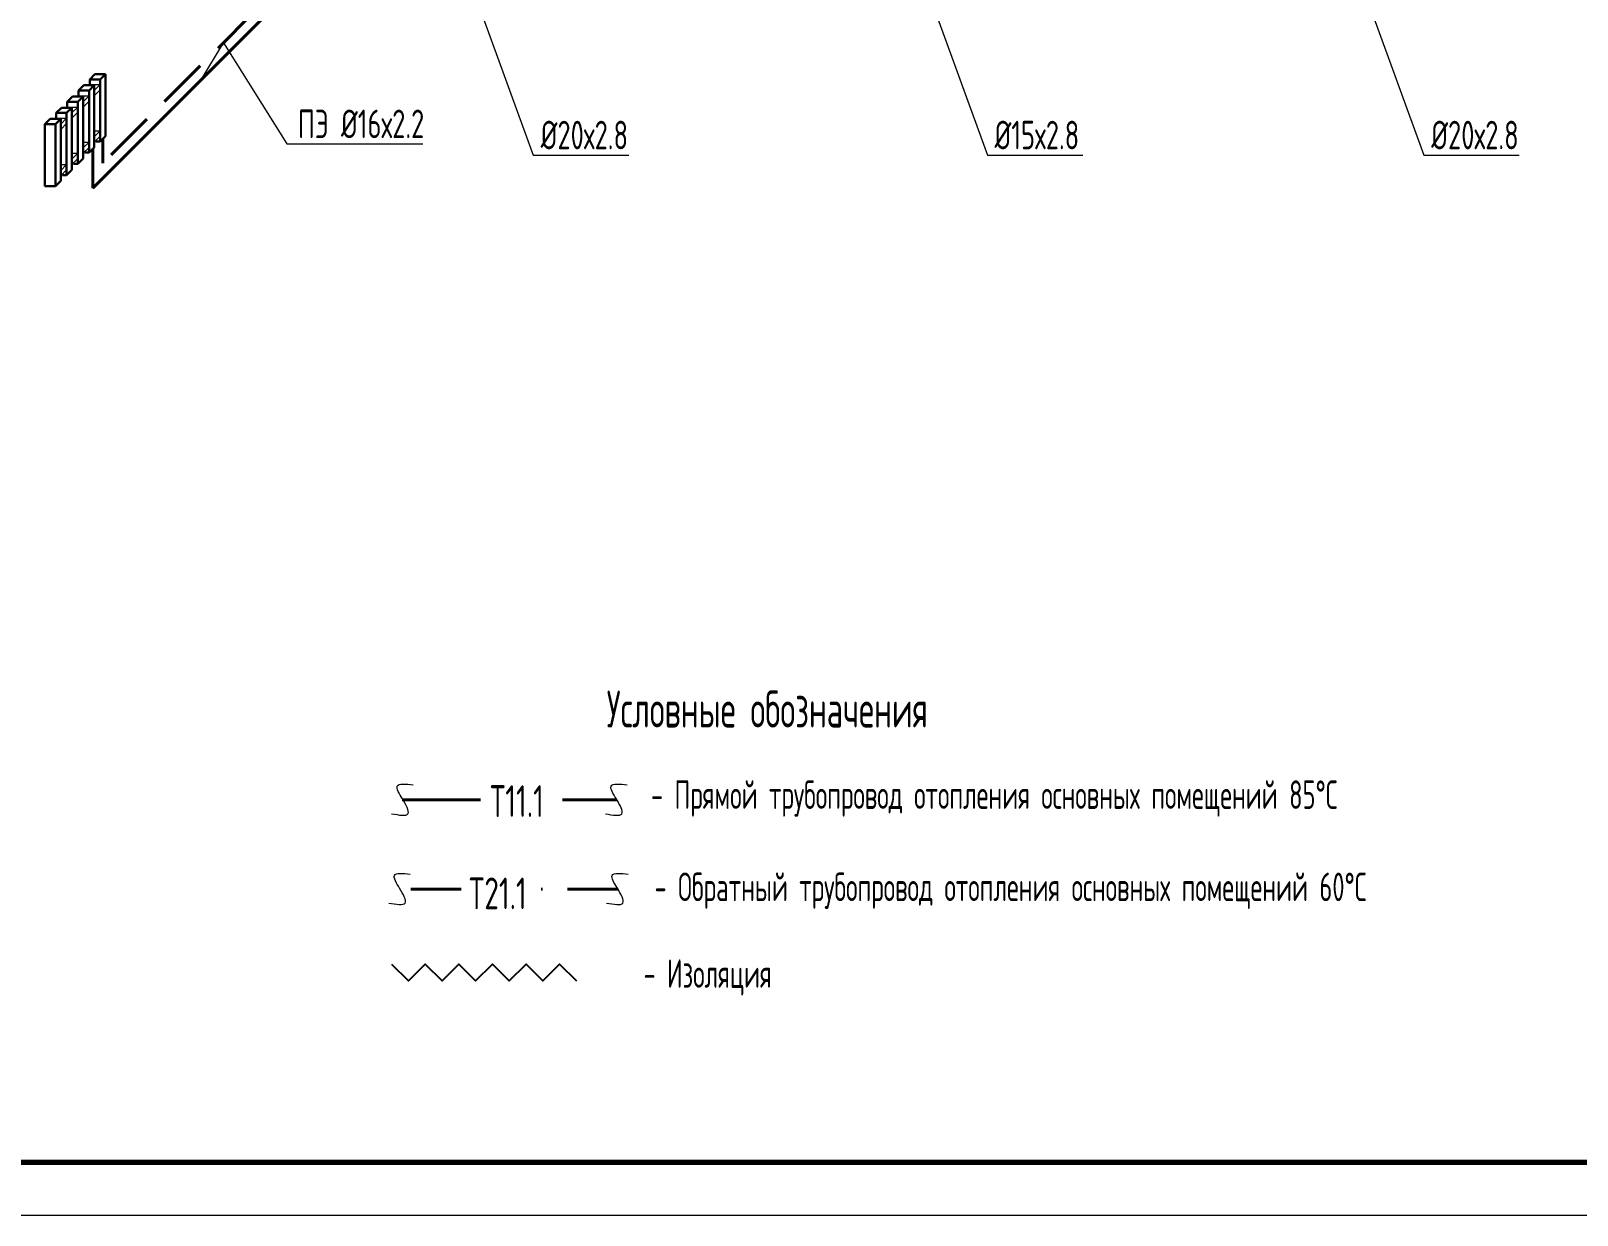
# Model space of a CAD drawing. Header units: millimetres. Extents: x -3929 to 624051, y 52832 to 514950.
# Drawn here: x 45553 to 60191, y 265215 to 276427 of the extents above; entities that cross this region are included whole.
import ezdxf
from ezdxf import colors
from ezdxf.entities.mleader import LeaderData, LeaderLine
from ezdxf.math import Vec2, Vec3

# ---------------------------------------------------------------- set-up
doc = ezdxf.new("R2010")
doc.units = ezdxf.units.MM
doc.linetypes.add('Hidden', pattern=[7.14375, 4.7625, -2.38125])
doc.linetypes.add('K5LT32772', pattern=[0])
doc.layers.add('9_Форматы', color=7, linetype='Continuous')
doc.layers.add('стояки', color=7, linetype='Continuous')
for name, color, linetype, lineweight in [('_надписи ОВ', 7, 'Continuous', 20), ('ОВ-ИЗОЛЯЦИЯ', 7, 'Continuous', 25), ('ОВ-рамка', 7, 'Continuous', 30), ('ОВ-ТЕКСТ', 7, 'Continuous', 25)]:
    doc.layers.add(name, color=color, linetype=linetype, lineweight=lineweight)
doc.layers.add('т11.1', color=1, linetype='Continuous', true_color=0xff0000)
doc.layers.add('т21.1', color=5, linetype='Continuous', true_color=0x0000ff)
doc.styles.add('СТИЛЬ', font='simplex.shx', dxfattribs={"width": 0.65})

# ---------------------------------------------------------------- blocks, each defined once
blk = doc.blocks.new('*U3000')
at = {"layer": '9_Форматы', "color": 7, "linetype": 'Continuous', "lineweight": 9, "ltscale": 100}
blk.add_lwpolyline([(5, -5), (5, 292), (-625, 292), (-625, -5)], close=True, dxfattribs=at)
at = {"layer": '9_Форматы', "color": 7, "linetype": 'Continuous', "lineweight": 9, "ltscale": 100, "const_width": 0.5}
blk.add_lwpolyline([(0, 0), (0, 287), (-605, 287), (-605, 0)], close=True, dxfattribs=at)

msp = doc.modelspace()

# ---------------------------------------------------------------- linework, layer by layer
at = {"color": 32, "lineweight": 30, "ltscale": 0.1, "true_color": 0xcd6928}
for p, q in [((46109.127, 275968.625), (46159.127, 276018.625)), ((46109.127, 275968.625), (46109.127, 275915.566)), ((46209.127, 275968.625), (46109.127, 275968.625)), ((46159.127, 276018.625), (46259.127, 276018.625)), ((46259.127, 276018.625), (46209.127, 275968.625)), ((46209.127, 275968.625), (46209.127, 275380.985)), ((46259.127, 276018.625), (46259.127, 275430.985)), ((45896.995, 275756.493), (45946.995, 275806.493)), ((45946.995, 275806.493), (46046.995, 275806.493)), ((46046.995, 275806.493), (45996.995, 275756.493)), ((46003.061, 275862.559), (46053.061, 275912.559)), ((46003.061, 275862.559), (46003.061, 275809.5)), ((46103.061, 275862.559), (46003.061, 275862.559)), ((46046.995, 275806.493), (46046.995, 275218.853)), ((46053.061, 275912.559), (46153.061, 275912.559)), ((46153.061, 275912.559), (46103.061, 275862.559)), ((46103.061, 275862.559), (46103.061, 275274.919)), ((46153.061, 275912.559), (46153.061, 275324.919)), ((45790.929, 275650.427), (45840.929, 275700.427)), ((45790.929, 275650.427), (45790.929, 275597.368)), ((45890.929, 275650.427), (45790.929, 275650.427)), ((45840.929, 275700.427), (45940.929, 275700.427)), ((45940.929, 275700.427), (45890.929, 275650.427)), ((45890.929, 275650.427), (45890.929, 275062.787)), ((45896.995, 275756.493), (45896.995, 275703.434)), ((45996.995, 275756.493), (45896.995, 275756.493)), ((45940.929, 275700.427), (45940.929, 275112.787)), ((45996.995, 275756.493), (45996.995, 275168.853)), ((45684.863, 275544.361), (45734.863, 275594.361)), ((45684.863, 275544.361), (45684.863, 274956.721)), ((45784.863, 275544.361), (45684.863, 275544.361)), ((45734.863, 275594.361), (45834.863, 275594.361)), ((45834.863, 275594.361), (45784.863, 275544.361)), ((45784.863, 275544.361), (45784.863, 274956.721)), ((45834.863, 275594.361), (45834.863, 275006.721)), ((46209.127, 275380.985), (46168.695, 275380.985)), ((46259.127, 275430.985), (46209.127, 275380.985)), ((46046.995, 275218.853), (45996.995, 275168.853)), ((46103.061, 275274.919), (46062.629, 275274.919)), ((46153.061, 275324.919), (46103.061, 275274.919)), ((45890.929, 275062.787), (45850.497, 275062.787)), ((45940.929, 275112.787), (45890.929, 275062.787)), ((45996.995, 275168.853), (45956.563, 275168.853)), ((45784.863, 274956.721), (45684.863, 274956.721)), ((45834.863, 275006.721), (45784.863, 274956.721))]:
    msp.add_line(p, q, dxfattribs=at)
at = {"color": 32, "linetype": 'K5LT32772', "lineweight": 20, "ltscale": 10, "true_color": 0xcd6928}
for p, q in [((46003.061, 275812.559), (46103.061, 275812.559)), ((46103.061, 275812.559), (46046.995, 275756.493)), ((46109.127, 275918.625), (46209.127, 275918.625)), ((46209.127, 275918.625), (46153.061, 275862.559)), ((46209.127, 275868.625), (46153.061, 275812.559)), ((45896.995, 275706.493), (45996.995, 275706.493)), ((45996.995, 275706.493), (45940.929, 275650.427)), ((45996.995, 275656.493), (45940.929, 275600.427)), ((46103.061, 275762.559), (46046.995, 275706.493)), ((45790.929, 275600.427), (45890.929, 275600.427)), ((45890.929, 275600.427), (45834.863, 275544.361)), ((45890.929, 275550.427), (45834.863, 275494.361)), ((46046.995, 275374.919), (46103.061, 275374.919)), ((46103.061, 275374.919), (46046.995, 275318.853)), ((46153.061, 275480.985), (46209.127, 275480.985)), ((46209.127, 275480.985), (46153.061, 275424.919)), ((46209.127, 275430.985), (46153.061, 275374.919)), ((45940.929, 275268.853), (45996.995, 275268.853)), ((45996.995, 275268.853), (45940.929, 275212.787)), ((45996.995, 275218.853), (45940.929, 275162.787)), ((46103.061, 275324.919), (46046.995, 275268.853)), ((45834.863, 275162.787), (45890.929, 275162.787)), ((45890.929, 275162.787), (45834.863, 275106.721)), ((45890.929, 275112.787), (45834.863, 275056.721))]:
    msp.add_line(p, q, dxfattribs=at)
at = {"layer": '_надписи ОВ', "ltscale": 10}
for points in [[(48967.986, 269015.321), (49122.17, 269015.423), (49070.355, 269155.192), (49021, 269277.374), (49171.703, 269289.54)], [(50992.767, 269014.948), (51146.95, 269015.051), (51095.136, 269154.819), (51045.78, 269277.002), (51196.484, 269289.168)], [(48940.986, 268169.932), (49095.17, 268170.035), (49043.355, 268309.804), (48994, 268431.986), (49144.703, 268444.152)], [(51002.38, 268169.558), (51156.564, 268169.66), (51104.75, 268309.429), (51055.394, 268431.611), (51206.098, 268443.777)]]:
    msp.add_spline(points, degree=3, dxfattribs=at)
at = {"layer": 'ОВ-ИЗОЛЯЦИЯ', "color": 7, "linetype": 'ByBlock'}
msp.add_lwpolyline([(48967.295, 267591.143), (49126.394, 267432.044), (49285.493, 267591.143), (49444.592, 267432.044), (49603.691, 267591.143), (49762.79, 267432.044), (49921.889, 267591.143), (50080.988, 267432.044), (50240.087, 267591.143), (50399.186, 267432.044), (50558.285, 267591.143), (50717.384, 267432.044)], dxfattribs=at)
at = {"layer": 'стояки', "color": 5, "lineweight": 40}
msp.add_line((46234.127, 275405.985), (46234.127, 275174.118), dxfattribs=at)
at = {"layer": 'т11.1', "lineweight": 40}
for p, q in [((48203.607, 277006.312), (46140.477, 274937.938)), ((46140.477, 275312.334), (46140.477, 274937.938)), ((49808.44, 269145.995), (49066.161, 269146.126)), ((51100.555, 269145.752), (50586.588, 269145.866))]:
    msp.add_line(p, q, dxfattribs=at)
at = {"layer": 'т21.1', "linetype": 'Hidden', "lineweight": 40, "ltscale": 100}
for p, q in [((48166.025, 277106.015), (46234.127, 275174.118)), ((49626.714, 268300.608), (49048.775, 268300.736)), ((51110.169, 268300.362), (50383.339, 268300.641))]:
    msp.add_line(p, q, dxfattribs=at)

# ---------------------------------------------------------------- block references
at = {"layer": 'ОВ-рамка', "ltscale": 100, "transparency": 33554687, "xscale": 100, "yscale": 100, "zscale": 100}
msp.add_blockref('*U3000', (79696.148, 265715.362, 576.986), dxfattribs=at)

# ---------------------------------------------------------------- texts
at = {"layer": '_надписи ОВ', "ltscale": 10, "style": 'СТИЛЬ', "width": 0.6}
for s, height, p in [('Условные обозначения', 350, (51003.394, 269831.665)), ('- Прямой трубопровод отопления основных помещений 85%%DС', 270, (51423.288, 269060.915)), ('- Обратный трубопровод отопления основных помещений 60%%DС', 270, (51456.533, 268187.884)), (' - Изоляция', 270, (51244.893, 267367.48))]:
    msp.add_text(s, height=height, dxfattribs=at).set_placement(p)
at = {"layer": '_надписи ОВ', "ltscale": 10, "char_height": 300, "width": 16480.02357, "attachment_point": 1, "line_spacing_factor": 0.7, "style": 'СТИЛЬ'}
for s, insert in [('Т11.1', (49899.855, 269285.14)), ('Т21.1 ', (49700.755, 268411.171))]:
    msp.add_mtext(s, dxfattribs=dict(at, insert=insert))

# ---------------------------------------------------------------- leaders
at = {"layer": 'ОВ-ТЕКСТ', "color": 7}
ml = msp.add_multileader_mtext('Standard', dxfattribs=at)
ml.set_content('\\A1;%%C20х2.8', color=7, style='СТИЛЬ')
ml.set_leader_properties(color=7, lineweight=18)
ml.build(insert=Vec2(0, 0))
ml.multileader.update_dxf_attribs({"text_left_attachment_type": 6, "text_right_attachment_type": 6, "dogleg_length": 0.36, "arrow_head_size": 0.126})
ctx = ml.context
ctx.base_point, ctx.char_height, ctx.arrow_head_size, ctx.landing_gap_size, ctx.plane_origin = Vec3(50307.836, 275252.415), 270, 0.126, 0.063, Vec3(52303.979, 274302.848)
ctx.left_attachment, ctx.right_attachment, ctx.text_align_type = 6, 6, 1
notes = []
notes.append((ctx, [(0, (1, 1, 0), (50307.584, 275252.415), (1, 0), 0.252, [(0, [(49974.759, 276586.836), (49822.739, 276586.836)], 0, [])])]))
ctx.mtext.insert, ctx.mtext.width, ctx.mtext.alignment, ctx.mtext.flow_direction = Vec3(50792.613, 275576.415), 1404.14984, 2, 5
ml = msp.add_multileader_mtext('Standard', dxfattribs=at)
ml.set_content('\\A1;%%C15х2.8', color=7, style='СТИЛЬ')
ml.set_leader_properties(color=7, lineweight=18)
ml.build(insert=Vec2(0, 0))
ml.multileader.update_dxf_attribs({"text_left_attachment_type": 6, "text_right_attachment_type": 6, "dogleg_length": 0.36, "arrow_head_size": 0.126})
ctx = ml.context
ctx.base_point, ctx.char_height, ctx.arrow_head_size, ctx.landing_gap_size, ctx.plane_origin = Vec3(54608.796, 275252.415), 270, 0.126, 0.063, Vec3(56604.938, 274302.848)
ctx.left_attachment, ctx.right_attachment, ctx.text_align_type = 6, 6, 1
notes.append((ctx, [(0, (1, 1, 0), (54608.544, 275252.415), (1, 0), 0.252, [(0, [(54275.719, 276586.836), (54123.698, 276586.836)], 0, [])])]))
ctx.mtext.insert, ctx.mtext.width, ctx.mtext.alignment, ctx.mtext.flow_direction = Vec3(55076.859, 275576.415), 1404.14984, 2, 5
ml = msp.add_multileader_mtext('Standard', dxfattribs=at)
ml.set_content('\\A1;%%C20х2.8', color=7, style='СТИЛЬ')
ml.set_leader_properties(color=7, lineweight=18)
ml.build(insert=Vec2(0, 0))
ml.multileader.update_dxf_attribs({"text_left_attachment_type": 6, "text_right_attachment_type": 6, "dogleg_length": 0.36, "arrow_head_size": 0.126})
ctx = ml.context
ctx.base_point, ctx.char_height, ctx.arrow_head_size, ctx.landing_gap_size, ctx.plane_origin = Vec3(58739.167, 275252.415), 270, 0.126, 0.063, Vec3(60735.31, 274302.848)
ctx.left_attachment, ctx.right_attachment, ctx.text_align_type = 6, 6, 1
notes.append((ctx, [(0, (1, 1, 0), (58738.915, 275252.415), (1, 0), 0.252, [(0, [(58406.09, 276586.836), (58254.07, 276586.836)], 0, [])])]))
ctx.mtext.insert, ctx.mtext.width, ctx.mtext.alignment, ctx.mtext.flow_direction = Vec3(59223.944, 275576.415), 1404.14984, 2, 5
ml = msp.add_multileader_mtext('Standard', dxfattribs=at)
ml.set_content('\\A1;ПЭ %%C16х2.2', color=7, style='СТИЛЬ')
ml.set_leader_properties(color=7, lineweight=18)
ml.build(insert=Vec2(0, 0))
ml.multileader.update_dxf_attribs({"text_left_attachment_type": 6, "text_right_attachment_type": 6, "dogleg_length": 0.36, "arrow_head_size": 0.126})
ctx = ml.context
ctx.base_point, ctx.char_height, ctx.arrow_head_size, ctx.landing_gap_size, ctx.plane_origin = Vec3(47975.944, 275358.085), 270, 0.126, 0.063, Vec3(49767.532, 276674.31)
ctx.left_attachment, ctx.right_attachment, ctx.text_align_type = 6, 6, 1
notes.append((ctx, [(0, (1, 1, 0), (47975.692, 275358.085), (1, 0), 0.252, [(0, [(47172.042, 275972.125), (47375.18, 276315.171)], 0, [])])]))
ctx.mtext.insert, ctx.mtext.width, ctx.mtext.alignment, ctx.mtext.flow_direction = Vec3(48678.007, 275682.085), 1912.62067, 2, 5
for ctx, leaders in notes:
    for number, flags, end, landing, length, lines in leaders:
        leader = LeaderData()
        leader.index, (leader.has_last_leader_line, leader.has_dogleg_vector, leader.attachment_direction) = number, flags
        leader.last_leader_point, leader.dogleg_vector, leader.dogleg_length = Vec3(end), Vec3(landing), length
        for number, points, colour, breaks in lines:
            line = LeaderLine()
            line.index, line.vertices, line.color, line.breaks = number, Vec3.list(points), colors.encode_raw_color(colour), breaks
            leader.lines.append(line)
        ctx.leaders.append(leader)

doc.saveas('drawing.dxf')
